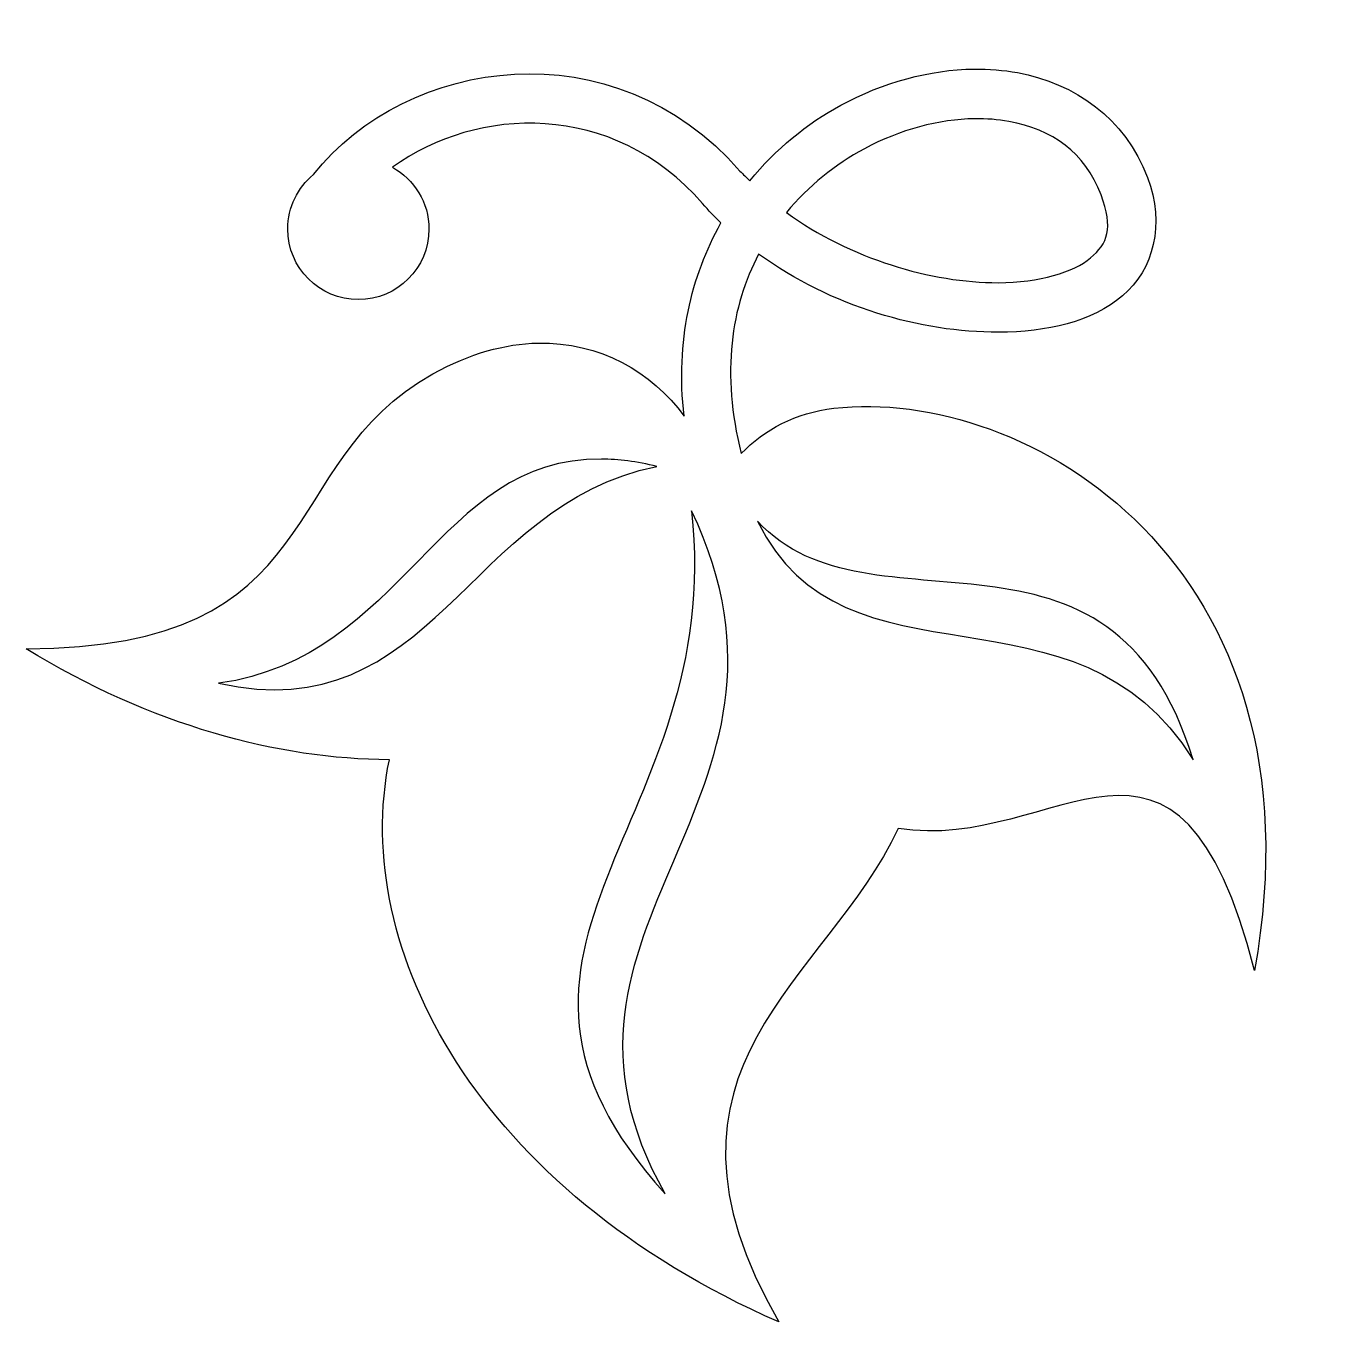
# Model space of a CAD drawing. Header units: centimetres. Extents: x -9.9 to 10.8, y -10 to 10.6.
import ezdxf

# ---------------------------------------------------------------- set-up
doc = ezdxf.new("R2010")
doc.units = ezdxf.units.CM
doc.header["$MEASUREMENT"] = 0
doc.layers.add('Layer 1', color=7, linetype='Continuous')

msp = doc.modelspace()

# ---------------------------------------------------------------- linework, layer by layer
at = {"layer": 'Layer 1'}
for points, knots in [([(5.21302, 9.95822), (4.50713, 9.95033), (3.77172, 9.74983), (3.09534, 9.38368), (3.09534, 9.38368), (2.55753, 9.09251), (2.06045, 8.68572), (1.64982, 8.18189), (1.64982, 8.18189), (1.5985, 8.23468), (1.54111, 8.28225), (1.49296, 8.33749), (1.49296, 8.33749), (-0.51474, 10.6429), (-3.79743, 10.15822), (-5.28554, 8.28077), (-5.28554, 8.28077), (-5.53475, 8.07499), (-5.69398, 7.76345), (-5.69398, 7.41506), (-5.69398, 7.41506), (-5.69398, 6.79553), (-5.19218, 6.2936), (-4.57261, 6.2936), (-4.57261, 6.2936), (-3.95316, 6.2936), (-3.44989, 6.79553), (-3.44989, 7.41501), (-3.44989, 7.41501), (-3.44989, 7.83817), (-3.6851, 8.20566), (-4.03105, 8.39668), (-4.03105, 8.39668), (-2.69011, 9.36751), (-0.53516, 9.46606), (0.89864, 7.81953), (0.89864, 7.81953), (0.99225, 7.71217), (1.08966, 7.60987), (1.1912, 7.5112), (1.1912, 7.5112), (0.71555, 6.66826), (0.46823, 5.63135), (0.60481, 4.44222), (0.60481, 4.44222), (0.08775, 5.146), (-0.73436, 5.62322), (-1.71839, 5.60184), (-1.71839, 5.60184), (-2.23663, 5.59045), (-2.79958, 5.44131), (-3.38668, 5.11421), (-3.38668, 5.11421), (-5.93337, 3.69576), (-4.95845, 0.7494), (-9.85419, 0.74198), (-9.85419, 0.74198), (-7.86331, -0.47988), (-5.84208, -1.016), (-4.07979, -1.0225), (-4.07979, -1.0225), (-4.69473, -4.03034), (-2.67572, -7.86358), (2.11102, -9.96211), (2.11102, -9.96211), (-0.22315, -5.90252), (2.88004, -4.54235), (4.00461, -2.11621), (4.00461, -2.11621), (6.55185, -2.51934), (8.44245, 0.41016), (9.67089, -4.3722), (9.67089, -4.3722), (10.8381, 2.12293), (6.00578, 4.92111), (2.986, 4.56475), (2.986, 4.56475), (2.37785, 4.49294), (1.8831, 4.2288), (1.51265, 3.84393), (1.51265, 3.84393), (1.19023, 5.12879), (1.35351, 6.18741), (1.7894, 7.01707), (1.7894, 7.01707), (2.94101, 6.17683), (4.3791, 5.76995), (5.59772, 5.77438), (5.59772, 5.77438), (6.37741, 5.77733), (7.08186, 5.939), (7.57434, 6.35419), (7.57434, 6.35419), (8.06686, 6.76954), (8.25114, 7.48809), (7.96966, 8.23467), (7.96966, 8.23467), (7.6141, 9.17767), (6.80684, 9.73745), (5.90469, 9.90165), (5.90469, 9.90165), (5.67922, 9.94272), (5.44822, 9.96098), (5.21292, 9.95832), (5.21292, 9.95832), (5.21292, 9.95832), (5.21302, 9.95822), (5.21302, 9.95822)], [0, 0, 0, 0, 0.03571429, 0.03571429, 0.03571429, 0.03571429, 0.07142857, 0.07142857, 0.07142857, 0.07142857, 0.10714286, 0.10714286, 0.10714286, 0.10714286, 0.14285714, 0.14285714, 0.14285714, 0.14285714, 0.17857143, 0.17857143, 0.17857143, 0.17857143, 0.21428571, 0.21428571, 0.21428571, 0.21428571, 0.25, 0.25, 0.25, 0.25, 0.28571429, 0.28571429, 0.28571429, 0.28571429, 0.32142857, 0.32142857, 0.32142857, 0.32142857, 0.35714286, 0.35714286, 0.35714286, 0.35714286, 0.39285714, 0.39285714, 0.39285714, 0.39285714, 0.42857143, 0.42857143, 0.42857143, 0.42857143, 0.46428571, 0.46428571, 0.46428571, 0.46428571, 0.5, 0.5, 0.5, 0.5, 0.53571429, 0.53571429, 0.53571429, 0.53571429, 0.57142857, 0.57142857, 0.57142857, 0.57142857, 0.60714286, 0.60714286, 0.60714286, 0.60714286, 0.64285714, 0.64285714, 0.64285714, 0.64285714, 0.67857143, 0.67857143, 0.67857143, 0.67857143, 0.71428571, 0.71428571, 0.71428571, 0.71428571, 0.75, 0.75, 0.75, 0.75, 0.78571429, 0.78571429, 0.78571429, 0.78571429, 0.82142857, 0.82142857, 0.82142857, 0.82142857, 0.85714286, 0.85714286, 0.85714286, 0.85714286, 0.89285714, 0.89285714, 0.89285714, 0.89285714, 0.92857143, 0.92857143, 0.92857143, 0.92857143, 1, 1, 1, 1]), ([(5.22229, 9.16892), (5.41023, 9.17166), (5.59168, 9.15669), (5.76381, 9.1254), (5.76381, 9.1254), (6.45233, 9.00008), (6.9742, 8.63975), (7.2318, 7.95659), (7.2318, 7.95659), (7.43151, 7.42696), (7.33553, 7.18382), (7.06574, 6.95637), (7.06574, 6.95637), (6.79603, 6.729), (6.25696, 6.56484), (5.59382, 6.56239), (5.59382, 6.56239), (4.54755, 6.55851), (3.23768, 6.94464), (2.22966, 7.67858), (2.22966, 7.67858), (2.58075, 8.10237), (3.0088, 8.44106), (3.46961, 8.69061), (3.46961, 8.69061), (4.0393, 8.99894), (4.65833, 9.16066), (5.22228, 9.16892), (5.22228, 9.16892), (5.22228, 9.16892), (5.22229, 9.16892), (5.22229, 9.16892)], [0, 0, 0, 0, 0.11111111, 0.11111111, 0.11111111, 0.11111111, 0.22222222, 0.22222222, 0.22222222, 0.22222222, 0.33333333, 0.33333333, 0.33333333, 0.33333333, 0.44444444, 0.44444444, 0.44444444, 0.44444444, 0.55555556, 0.55555556, 0.55555556, 0.55555556, 0.66666667, 0.66666667, 0.66666667, 0.66666667, 0.77777778, 0.77777778, 0.77777778, 0.77777778, 1, 1, 1, 1]), ([(-0.71032, 3.75822), (-0.44057, 3.75569), (-0.14831, 3.7185), (0.17129, 3.64099), (0.17129, 3.64099), (-2.87197, 3.01838), (-3.38347, -0.55396), (-6.793, 0.19241), (-6.793, 0.19241), (-3.82817, 0.61131), (-3.31739, 3.78318), (-0.71027, 3.75822), (-0.71027, 3.75822), (-0.71027, 3.75822), (-0.71032, 3.75822), (-0.71032, 3.75822)], [0, 0, 0, 0, 0.2, 0.2, 0.2, 0.2, 0.4, 0.4, 0.4, 0.4, 0.6, 0.6, 0.6, 0.6, 1, 1, 1, 1]), ([(1.77371, 2.77124), (3.55708, 0.81705), (7.41228, 3.23585), (8.69318, -1.02388), (8.69318, -1.02388), (6.84045, 1.99379), (3.15222, -0.08025), (1.77367, 2.77124), (1.77367, 2.77124), (1.77367, 2.77124), (1.77371, 2.77124), (1.77371, 2.77124)], [0, 0, 0, 0, 0.25, 0.25, 0.25, 0.25, 0.5, 0.5, 0.5, 0.5, 1, 1, 1, 1]), ([(0.72339, 2.93594), (2.94003, -1.70456), (-2.10962, -3.64353), (0.3031, -7.92497), (0.3031, -7.92497), (-3.27511, -3.96708), (1.28034, -2.07669), (0.72343, 2.93594), (0.72343, 2.93594), (0.72343, 2.93594), (0.72339, 2.93594), (0.72339, 2.93594)], [0, 0, 0, 0, 0.25, 0.25, 0.25, 0.25, 0.5, 0.5, 0.5, 0.5, 1, 1, 1, 1])]:
    msp.add_open_spline(points, degree=3, knots=knots, dxfattribs=at)

doc.saveas('drawing.dxf')
